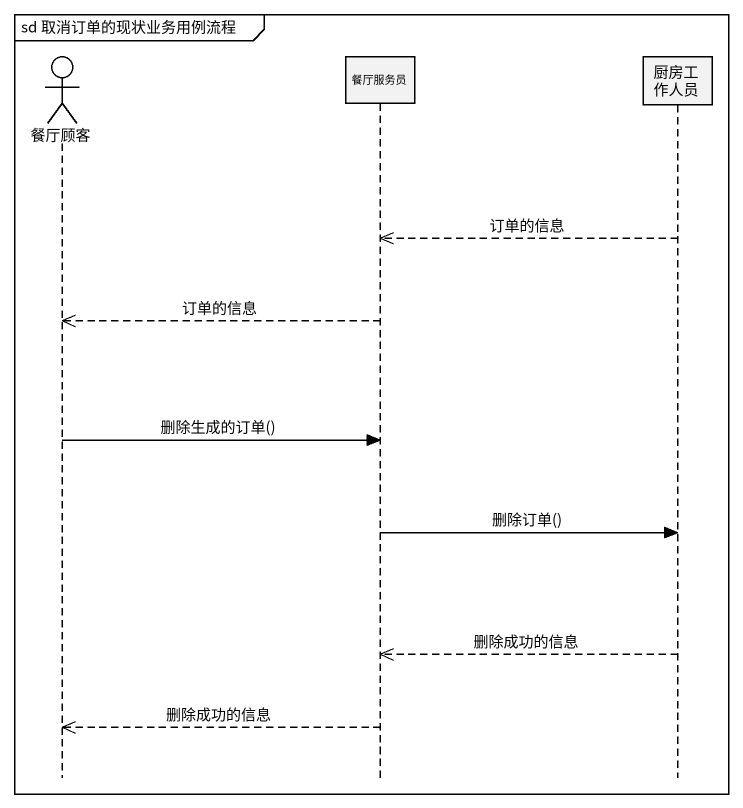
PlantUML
@startuml
mainframe sd 取消订单的现状业务用例流程
hide footbox
actor 餐厅顾客
participant 餐厅服务员
participant 厨房工作人员

厨房工作人员 -->> 餐厅服务员 : 订单的信息
餐厅服务员 -->> 餐厅顾客 : 订单的信息
餐厅顾客 -> 餐厅服务员 : 删除生成的订单()
餐厅服务员 -> 厨房工作人员 : 删除订单()
厨房工作人员 -->> 餐厅服务员 : 删除成功的信息
餐厅服务员 -->> 餐厅顾客 : 删除成功的信息
@enduml
